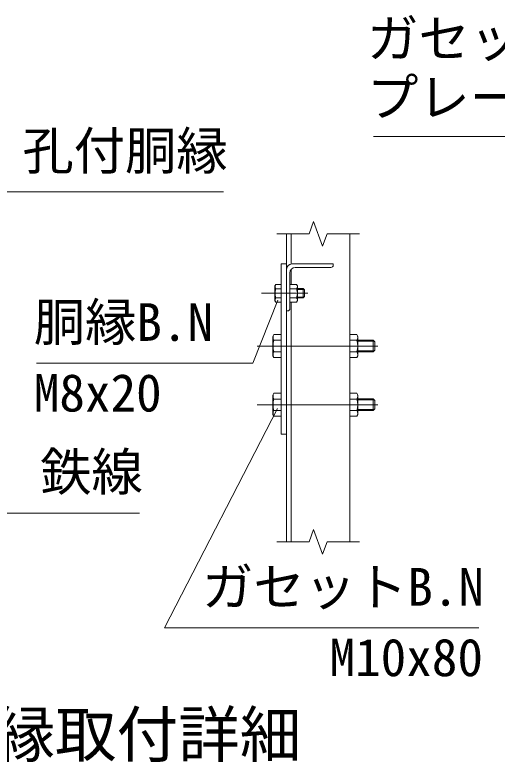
# Model space of a CAD drawing. Units: millimetres, scale not verified. Extents: x -12600 to 12600, y -8910 to 8910.
# Drawn here: x 7385 to 9235, y 2594 to 5459 of the extents above; entities that cross this region are included whole.
import ezdxf
from ezdxf.enums import TextEntityAlignment as Align

# ---------------------------------------------------------------- set-up
doc = ezdxf.new("R2010")
doc.units = ezdxf.units.MM
doc.header["$LTSCALE"] = 60
doc.linetypes.add('USER1', pattern=[50.8, 31.75, -6.35, 6.35, -6.35])
doc.layers.add('0-0_D-TTL-TXT', color=7, linetype='Continuous')
for name, color, linetype, lineweight in [('0-1_D-BMK', 2, 'USER1', 13), ('0-4_D-STR1', 1, 'Continuous', 18), ('0-6_D-STR3', 3, 'Continuous', 13), ('0-7_D-STR-DIM', 7, 'Continuous', 9), ('0-9_D-STR-TXT', 7, 'Continuous', 9)]:
    doc.layers.add(name, color=color, linetype=linetype, lineweight=lineweight)
doc.styles.add('ＭＳ ゴシック', font='')
doc.styles.get('ＭＳ ゴシック').set_extended_font_data('MS Gothic')

msp = doc.modelspace()

# ---------------------------------------------------------------- linework, layer by layer
at = {"layer": '0-1_D-BMK'}
for p, q in [((8331.15, 4391.99), (8508.34, 4391.99)), ((8314.43, 4189.49), (8777.92, 4189.49)), ((8314.43, 3964.49), (8777.92, 3964.49))]:
    msp.add_line(p, q, dxfattribs=at)
at = {"layer": '0-4_D-STR1'}
for p, q in [((8426.49, 3438.71), (8426.49, 4619.93)), ((8444.49, 4504.03), (8444.49, 4619.93)), ((8669.49, 3438.71), (8669.49, 4619.93)), ((8448.99, 4504.49), (8606.49, 4504.49)), ((8606.49, 4499.99), (8606.49, 4504.49)), ((8426.49, 4324.49), (8426.49, 4481.99)), ((8439.99, 4333.49), (8439.99, 4470.74)), ((8444.49, 4425.76), (8444.49, 4483.47)), ((8460.24, 4490.99), (8597.49, 4490.99)), ((8444.49, 3438.71), (8444.49, 4358.21)), ((8430.99, 4324.49), (8426.49, 4324.49))]:
    msp.add_line(p, q, dxfattribs=at)
for centre, radius, start, end in [((8448.99, 4481.99), 22.5, 90, 180), ((8597.49, 4499.99), 9, 270, 0), ((8460.24, 4470.74), 20.25, 90, 180), ((8430.99, 4333.49), 9, 270, 0)]:
    msp.add_arc(centre, radius, start, end, dxfattribs=at)
at = {"layer": '0-6_D-STR3'}
for p, q in [((8406.24, 3851.99), (8406.24, 4504.49)), ((8406.24, 4504.49), (8426.49, 4504.49)), ((8382.39, 4420.34), (8385.53, 4425.76)), ((8382.39, 4420.34), (8382.39, 4363.64)), ((8406.24, 4425.76), (8385.53, 4425.76)), ((8406.24, 4425.76), (8406.24, 4358.21)), ((8439.99, 4425.76), (8465.98, 4425.76)), ((8439.99, 4358.21), (8439.99, 4425.76)), ((8465.98, 4425.76), (8469.24, 4420.11)), ((8469.24, 4363.86), (8469.24, 4420.11)), ((8406.24, 4408.88), (8385.53, 4408.88)), ((8439.99, 4408.88), (8465.98, 4408.88)), ((8469.24, 4409.99), (8490.84, 4409.99)), ((8469.24, 4406.61), (8494.22, 4406.61)), ((8490.84, 4409.99), (8496.24, 4404.59)), ((8490.84, 4409.99), (8490.84, 4373.99)), ((8496.24, 4404.59), (8496.24, 4379.39)), ((8382.39, 4363.64), (8385.53, 4358.21)), ((8406.24, 4375.1), (8385.53, 4375.1)), ((8406.24, 4358.21), (8385.53, 4358.21)), ((8439.99, 4375.1), (8465.98, 4375.1)), ((8439.99, 4358.21), (8465.98, 4358.21)), ((8465.98, 4358.21), (8469.24, 4363.86)), ((8469.24, 4377.36), (8494.22, 4377.36)), ((8469.24, 4373.99), (8490.84, 4373.99)), ((8490.84, 4373.99), (8496.24, 4379.39)), ((8374.74, 4226.61), (8378.81, 4233.65)), ((8374.74, 4226.61), (8374.74, 4152.36)), ((8378.81, 4233.65), (8406.24, 4233.65)), ((8378.81, 4211.57), (8406.24, 4211.57)), ((8406.24, 4233.65), (8406.24, 4145.32)), ((8696.93, 4233.65), (8669.49, 4233.65)), ((8669.49, 4233.65), (8669.49, 4145.32)), ((8696.93, 4211.57), (8669.49, 4211.57)), ((8700.99, 4226.61), (8696.93, 4233.65)), ((8700.99, 4226.61), (8700.99, 4152.36)), ((8700.99, 4211.99), (8759.49, 4211.99)), ((8759.49, 4211.99), (8766.24, 4205.24)), ((8700.99, 4207.94), (8763.54, 4207.94)), ((8766.24, 4205.24), (8766.24, 4173.74)), ((8378.81, 4167.4), (8406.24, 4167.4)), ((8696.93, 4167.4), (8669.49, 4167.4)), ((8700.99, 4171.04), (8763.54, 4171.04)), ((8700.99, 4166.99), (8759.49, 4166.99)), ((8374.74, 4152.36), (8378.81, 4145.32)), ((8378.81, 4145.32), (8406.24, 4145.32)), ((8696.93, 4145.32), (8669.49, 4145.32)), ((8700.99, 4152.36), (8696.93, 4145.32)), ((8374.74, 4001.61), (8378.81, 4008.65)), ((8374.74, 4001.61), (8374.74, 3927.36)), ((8378.81, 4008.65), (8406.24, 4008.65)), ((8378.81, 3986.57), (8406.24, 3986.57)), ((8406.24, 4008.65), (8406.24, 3920.32)), ((8696.93, 4008.65), (8669.49, 4008.65)), ((8669.49, 4008.65), (8669.49, 3920.32)), ((8696.93, 3986.57), (8669.49, 3986.57)), ((8700.99, 4001.61), (8696.93, 4008.65)), ((8700.99, 4001.61), (8700.99, 3927.36)), ((8700.99, 3986.99), (8759.49, 3986.99)), ((8700.99, 3982.94), (8763.54, 3982.94)), ((8759.49, 3986.99), (8766.24, 3980.24)), ((8766.24, 3980.24), (8766.24, 3948.74)), ((8374.74, 3927.36), (8378.81, 3920.32)), ((8378.81, 3942.4), (8406.24, 3942.4)), ((8696.93, 3942.4), (8669.49, 3942.4)), ((8700.99, 3927.36), (8696.93, 3920.32)), ((8700.99, 3946.04), (8763.54, 3946.04)), ((8700.99, 3941.99), (8759.49, 3941.99)), ((8378.81, 3920.32), (8406.24, 3920.32)), ((8696.93, 3920.32), (8669.49, 3920.32)), ((8406.24, 3851.99), (8426.49, 3851.99))]:
    msp.add_line(p, q, dxfattribs=at)
for points in [[(8759.49, 4211.99), (8759.49, 4166.99), (8766.24, 4173.74)], [(8759.49, 3986.99), (8759.49, 3941.99), (8766.24, 3948.74)]]:
    msp.add_lwpolyline(points, dxfattribs=at)
for centre, radius, start, end in [((8397.87, 4417.32), 14.95, 145.61585, 214.38415), ((8453.64, 4417.32), 14.95, 325.61586, 34.38414), ((8438.8, 4391.99), 55.89, 162.4121, 197.5879), ((8412.71, 4391.99), 55.89, 342.4121, 17.5879), ((8397.87, 4366.66), 14.95, 145.61585, 214.38415), ((8453.64, 4366.66), 14.95, 325.61585, 34.38416), ((8394.95, 4222.61), 19.55, 145.61575, 214.38425), ((8448.48, 4189.49), 73.08, 162.41205, 197.58795), ((8680.79, 4222.61), 19.55, 325.61575, 34.38425), ((8627.26, 4189.49), 73.08, 342.41205, 17.58795), ((8394.95, 4156.36), 19.55, 145.61575, 214.38425), ((8680.79, 4156.36), 19.55, 325.61575, 34.38425), ((8394.95, 3997.61), 19.55, 145.61575, 214.38425), ((8448.48, 3964.49), 73.08, 162.41205, 197.58795), ((8680.79, 3997.61), 19.55, 325.61575, 34.38425), ((8627.26, 3964.49), 73.08, 342.41205, 17.58795), ((8394.95, 3931.36), 19.55, 145.61575, 214.38425), ((8680.79, 3931.36), 19.55, 325.61575, 34.38425)]:
    msp.add_arc(centre, radius, start, end, dxfattribs=at)
at = {"layer": '0-7_D-STR-DIM'}
for p, q in [((8530.68, 4667.5), (8513.36, 4619.93)), ((8565.31, 4572.36), (8530.68, 4667.5)), ((8389.37, 4619.93), (8513.36, 4619.93)), ((8582.62, 4619.93), (8565.31, 4572.36)), ((8582.62, 4619.93), (8706.62, 4619.93)), ((8530.68, 3486.28), (8513.36, 3438.71)), ((8565.31, 3391.14), (8530.68, 3486.28)), ((8389.37, 3438.71), (8513.36, 3438.71)), ((8582.62, 3438.71), (8565.31, 3391.14)), ((8582.62, 3438.71), (8706.62, 3438.71))]:
    msp.add_line(p, q, dxfattribs=at)
at = {"layer": '0-9_D-STR-TXT'}
for points in [[(8760.72, 4993.16), (9655.88, 4993.16), (9804.64, 5268.88)], [(8185.15, 4781.21), (7258.01, 4781.21), (7114.39, 4447.26)], [(7863.28, 3548.92), (7320.66, 3548.92), (7003.29, 4410.94)], [(7467.87, 4124.37), (8297.55, 4124.37), (8393.48, 4366.16)], [(9165.18, 3109.71), (7959.37, 3109.71), (8391.88, 3950.42)]]:
    msp.add_lwpolyline(points, dxfattribs=at)

# ---------------------------------------------------------------- texts
at = {"layer": '0-0_D-TTL-TXT', "style": 'ＭＳ ゴシック'}
msp.add_text('主柱･中胴縁取付詳細', height=173.3, dxfattribs=at).set_placement((6238.49, 2561.81), align=Align.BOTTOM_LEFT)
at = {"layer": '0-9_D-STR-TXT', "style": 'ＭＳ ゴシック'}
for s, p in [('ガセット', (8736.36, 5253.81)), ('プレート', (8736.36, 5028.26)), ('孔付胴縁', (7413.83, 4823.15)), ('胴縁B.N', (7457.21, 4166.32)), ('M8x20', (7457.21, 3895.16)), ('鉄線', (7481.81, 3592.01)), ('ガセットB.N', (8103, 3150.89)), ('M10x80', (8592, 2880.49))]:
    msp.add_text(s, height=144.3, dxfattribs=at).set_placement(p, align=Align.BOTTOM_LEFT)

doc.saveas('drawing.dxf')
